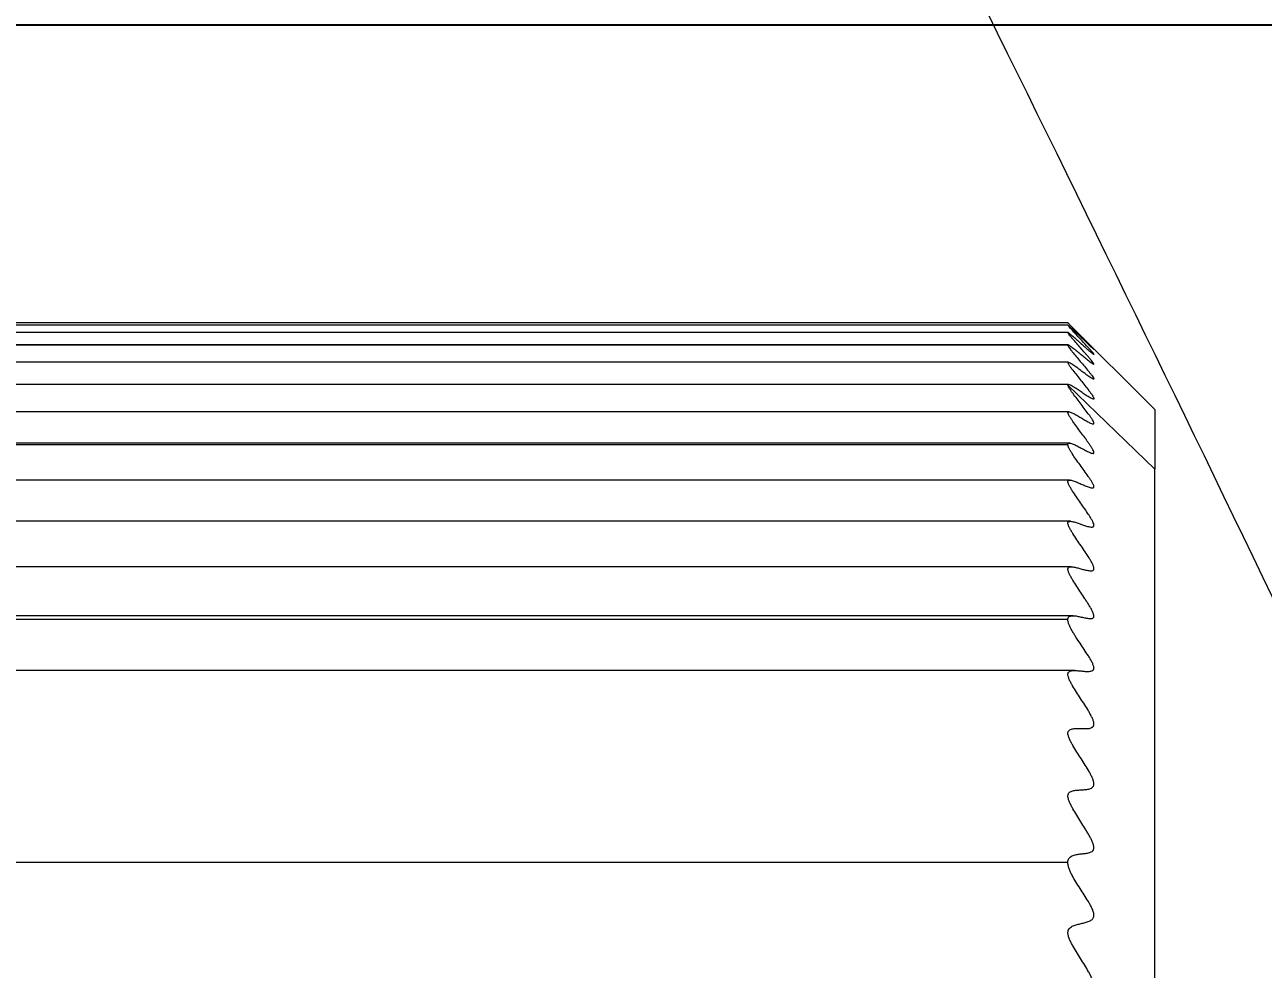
# Model space of a CAD drawing. Header units: millimetres. Extents: x -6909 to -4533, y -2578 to 782.
# Drawn here: x -5725.97 to -5710.67, y -1351.84 to -1340.18 of the extents above; entities that cross this region are included whole.
import ezdxf

# ---------------------------------------------------------------- set-up
doc = ezdxf.new("R2010")
doc.units = ezdxf.units.MM
doc.styles.get("Standard").update_dxf_attribs({"font": 'arial.ttf'})
doc.dimstyles.get("Standard").update_dxf_attribs({"dimtxt": 16, "dimasz": 16, "dimexe": 0.18, "dimexo": 0.0625, "dimgap": 3.5, "dimtad": 0, "dimdec": 1, "dimdsep": 46, "dimtxsty": 'Standard', "dimcen": 0.09, "dimclrd": 3, "dimclre": 3, "dimclrt": 3, "dimadec": 0, "dimazin": 0, "dimtfac": 1, "dimtdec": 1, "dimtofl": 0, "dimtmove": 0, "dimatfit": 3, "dimfxl": 1, "dimtolj": 1, "dimtzin": 0, "dimarcsym": 0})

# ---------------------------------------------------------------- blocks, each defined once
blk = doc.blocks.new('*D149')
at = {"color": 3, "lineweight": -2, "transparency": 16777216}
for p, q in [((-6187.414, -1340.747), (-6187.414, -1556.938)), ((-5712.014, -1367.113), (-5712.014, -1556.938)), ((-6171.414, -1556.758), (-5728.014, -1556.758))]:
    blk.add_line(p, q, dxfattribs=at)
at = {"color": 3, "lineweight": 18, "transparency": 16777216}
for points in [[(-6171.414, -1554.091), (-6171.414, -1559.425), (-6187.414, -1556.758)], [(-5728.014, -1554.091), (-5728.014, -1559.425), (-5712.014, -1556.758)]]:
    blk.add_solid(points, dxfattribs=at)
at = {"layer": 'Defpoints', "color": 0, "lineweight": 18, "transparency": 16777216}
for p in [(-6187.414, -1340.684), (-5712.014, -1367.051), (-5712.014, -1556.758)]:
    blk.add_point(p, dxfattribs=at)
at = {"color": 3, "lineweight": 18, "transparency": 16777216, "insert": (-6038.609, -1545.121), "char_height": 16, "attachment_point": 5}
blk.add_mtext('\\A1;475.4', dxfattribs=at)
blk = doc.blocks.new('*D152')
at = {"color": 3, "lineweight": -2, "transparency": 16777216}
for p, q in [((-5737.852, -1340.184), (-5502.888, -1340.184)), ((-5503.068, -1356.184), (-5503.068, -2140.98)), ((-5737.852, -2156.98), (-5502.888, -2156.98))]:
    blk.add_line(p, q, dxfattribs=at)
at = {"color": 3, "lineweight": 18, "transparency": 16777216}
for points in [[(-5505.735, -1356.184), (-5500.402, -1356.184), (-5503.068, -1340.184)], [(-5505.735, -2140.98), (-5500.402, -2140.98), (-5503.068, -2156.98)]]:
    blk.add_solid(points, dxfattribs=at)
at = {"layer": 'Defpoints', "color": 0, "lineweight": 18, "transparency": 16777216}
for p in [(-5737.914, -1340.184), (-5737.914, -2156.98), (-5503.068, -2156.98)]:
    blk.add_point(p, dxfattribs=at)
at = {"color": 3, "lineweight": 18, "transparency": 16777216, "insert": (-5515.474, -1748.582), "char_height": 16, "attachment_point": 5, "rotation": 90}
blk.add_mtext('\\A1;{\\fGulim|b0|i0|c129|p50;선반까지 높이 1000 ~ 1050}', dxfattribs=at)

msp = doc.modelspace()

# ---------------------------------------------------------------- linework, layer by layer
at = {"linetype": 'Continuous', "lineweight": 18}
for p, q in [((-5713.085, -1343.863), (-5735.943, -1343.863)), ((-5712.014, -1344.934), (-5713.082, -1343.867)), ((-5713.085, -1343.892), (-5735.945, -1343.892)), ((-5713.084, -1343.983), (-5735.945, -1343.983)), ((-5713.08, -1344.135), (-5735.948, -1344.135)), ((-5713.086, -1344.139), (-5735.943, -1344.139)), ((-5713.081, -1344.35), (-5735.949, -1344.35)), ((-5713.078, -1344.625), (-5735.95, -1344.625)), ((-5713.074, -1344.96), (-5735.955, -1344.96)), ((-5712.014, -1344.934), (-5712.014, -1345.667)), ((-5713.064, -1345.348), (-5735.965, -1345.348)), ((-5713.086, -1345.367), (-5735.943, -1345.367)), ((-5712.014, -1388.434), (-5712.014, -1345.667)), ((-5713.062, -1345.804), (-5735.966, -1345.804)), ((-5713.055, -1346.312), (-5735.974, -1346.312)), ((-5713.044, -1346.874), (-5735.987, -1346.874)), ((-5713.022, -1347.478), (-5736.008, -1347.478)), ((-5713.086, -1347.526), (-5735.943, -1347.526)), ((-5712.999, -1348.153), (-5736.026, -1348.153)), ((-5713.086, -1350.523), (-5735.943, -1350.523))]:
    msp.add_line(p, q, dxfattribs=at)
at = {"linetype": 'Continuous', "lineweight": 13}
msp.add_line((-5712.014, -1345.667), (-5713.086, -1344.632), dxfattribs=at)
at = {"linetype": 'Continuous', "lineweight": 18}
for points, knots in [([(-5761.822, -1673.464), (-5758.813, -1673.45), (-5752.228, -1673.065), (-5742.471, -1671.261), (-5733.022, -1668.362), (-5724.834, -1664.768), (-5717.89, -1660.795), (-5711.286, -1656.144), (-5704.847, -1650.563), (-5698.4, -1643.693), (-5692.426, -1636.019), (-5686.267, -1626.555), (-5680.221, -1615.081), (-5674.653, -1601.468), (-5670.213, -1586.862), (-5666.957, -1571.542), (-5664.832, -1555.773), (-5663.579, -1537.077), (-5663.741, -1515.543), (-5665.77, -1491.433), (-5669.388, -1467.721), (-5674.907, -1442.145), (-5682.706, -1414.993), (-5693.02, -1386.486), (-5705.562, -1357.199), (-5720.3, -1327.206), (-5737.048, -1296.498), (-5754.477, -1266.639), (-5772.163, -1237.419), (-5786.345, -1214.143), (-5796.875, -1196.575), (-5804.152, -1184.253), (-5811.828, -1170.976), (-5820.108, -1156.199), (-5826.289, -1144.658), (-5829.703, -1138.049), (-5830.256, -1136.972)], [0, 0, 0, 0, 0.0116386, 0.0256505, 0.0383834, 0.0498737, 0.0601415, 0.069166, 0.0808857, 0.0927518, 0.105033, 0.1177469, 0.1353745, 0.1537438, 0.1727746, 0.1923133, 0.2120438, 0.231928, 0.2619406, 0.2919928, 0.3218271, 0.3511643, 0.3894525, 0.4272049, 0.4645478, 0.5089071, 0.5527956, 0.596297, 0.6393368, 0.6817688, 0.6992341, 0.716669, 0.7357777, 0.7570906, 0.7805289, 0.785087, 0.785087, 0.785087, 0.785087]), ([(-5713.086, -1344.139), (-5713.086, -1344.136), (-5713.084, -1344.135), (-5713.08, -1344.136), (-5713.079, -1344.136), (-5713.075, -1344.138), (-5713.072, -1344.139), (-5713.065, -1344.143), (-5713.059, -1344.146), (-5713.047, -1344.155), (-5713.04, -1344.16), (-5713.017, -1344.176), (-5713.001, -1344.189), (-5712.968, -1344.216), (-5712.951, -1344.23), (-5712.916, -1344.258), (-5712.899, -1344.273), (-5712.864, -1344.301), (-5712.847, -1344.315), (-5712.823, -1344.335), (-5712.815, -1344.341), (-5712.8, -1344.353), (-5712.793, -1344.358), (-5712.78, -1344.367), (-5712.775, -1344.37), (-5712.769, -1344.373), (-5712.767, -1344.374), (-5712.765, -1344.374), (-5712.764, -1344.374), (-5712.764, -1344.372), (-5712.765, -1344.37), (-5712.767, -1344.366), (-5712.769, -1344.363), (-5712.774, -1344.355), (-5712.779, -1344.348), (-5712.791, -1344.333), (-5712.798, -1344.325), (-5712.812, -1344.308), (-5712.819, -1344.299), (-5712.835, -1344.281), (-5712.843, -1344.271), (-5712.859, -1344.253), (-5712.867, -1344.243), (-5712.892, -1344.215), (-5712.909, -1344.195), (-5712.943, -1344.157), (-5712.96, -1344.138), (-5712.993, -1344.1), (-5713.009, -1344.081), (-5713.032, -1344.054), (-5713.039, -1344.046), (-5713.05, -1344.034), (-5713.053, -1344.029), (-5713.06, -1344.022), (-5713.063, -1344.018), (-5713.071, -1344.007), (-5713.076, -1344), (-5713.082, -1343.993), (-5713.083, -1343.99), (-5713.085, -1343.987), (-5713.086, -1343.985), (-5713.086, -1343.984), (-5713.085, -1343.983), (-5713.083, -1343.984), (-5713.082, -1343.984), (-5713.078, -1343.986), (-5713.076, -1343.988), (-5713.071, -1343.991), (-5713.069, -1343.993), (-5713.06, -1344), (-5713.053, -1344.005), (-5713.039, -1344.017), (-5713.032, -1344.023), (-5713.009, -1344.042), (-5712.993, -1344.057), (-5712.959, -1344.086), (-5712.942, -1344.101), (-5712.909, -1344.131), (-5712.892, -1344.146), (-5712.859, -1344.175), (-5712.842, -1344.189), (-5712.82, -1344.209), (-5712.812, -1344.215), (-5712.799, -1344.227), (-5712.792, -1344.232), (-5712.78, -1344.242), (-5712.775, -1344.246), (-5712.769, -1344.25), (-5712.768, -1344.251), (-5712.765, -1344.252), (-5712.765, -1344.252), (-5712.764, -1344.251), (-5712.765, -1344.25), (-5712.766, -1344.247), (-5712.768, -1344.245), (-5712.771, -1344.241), (-5712.773, -1344.238), (-5712.778, -1344.232), (-5712.78, -1344.229), (-5712.789, -1344.219), (-5712.795, -1344.212), (-5712.809, -1344.196), (-5712.816, -1344.188), (-5712.839, -1344.163), (-5712.855, -1344.145), (-5712.889, -1344.109), (-5712.906, -1344.09), (-5712.941, -1344.053), (-5712.958, -1344.035), (-5712.992, -1343.998), (-5713.008, -1343.98), (-5713.032, -1343.955), (-5713.039, -1343.946), (-5713.054, -1343.931), (-5713.06, -1343.923), (-5713.072, -1343.91), (-5713.077, -1343.904), (-5713.082, -1343.898), (-5713.084, -1343.896), (-5713.086, -1343.893), (-5713.086, -1343.893), (-5713.086, -1343.892), (-5713.085, -1343.892), (-5713.082, -1343.894), (-5713.081, -1343.895), (-5713.077, -1343.899), (-5713.074, -1343.901), (-5713.069, -1343.905), (-5713.066, -1343.908), (-5713.057, -1343.916), (-5713.05, -1343.922), (-5713.036, -1343.936), (-5713.028, -1343.943), (-5713.004, -1343.965), (-5712.988, -1343.98), (-5712.954, -1344.012), (-5712.937, -1344.029), (-5712.903, -1344.062), (-5712.886, -1344.078), (-5712.852, -1344.11), (-5712.836, -1344.125), (-5712.813, -1344.146), (-5712.806, -1344.153), (-5712.796, -1344.163), (-5712.793, -1344.166), (-5712.787, -1344.172), (-5712.784, -1344.174), (-5712.778, -1344.179), (-5712.776, -1344.182), (-5712.772, -1344.186), (-5712.77, -1344.187), (-5712.767, -1344.19), (-5712.766, -1344.191), (-5712.764, -1344.191), (-5712.764, -1344.191), (-5712.765, -1344.19), (-5712.768, -1344.186), (-5712.776, -1344.178), (-5712.782, -1344.172), (-5712.794, -1344.159), (-5712.8, -1344.152), (-5712.815, -1344.138), (-5712.822, -1344.13), (-5712.845, -1344.106), (-5712.862, -1344.09), (-5712.895, -1344.055), (-5712.912, -1344.038), (-5712.946, -1344.004), (-5712.963, -1343.986), (-5712.997, -1343.953), (-5713.013, -1343.936), (-5713.036, -1343.913), (-5713.043, -1343.906), (-5713.053, -1343.896), (-5713.057, -1343.892), (-5713.063, -1343.886), (-5713.066, -1343.883), (-5713.074, -1343.875), (-5713.079, -1343.87), (-5713.083, -1343.865), (-5713.085, -1343.864), (-5713.086, -1343.863), (-5713.086, -1343.863), (-5713.085, -1343.864), (-5713.084, -1343.865), (-5713.083, -1343.866), (-5713.083, -1343.866), (-5713.083, -1343.866)], [0, 0, 0, 0, 0.01036, 0.01036, 0.015539, 0.015539, 0.020719, 0.020719, 0.031079, 0.031079, 0.041439, 0.041439, 0.062158, 0.062158, 0.082877, 0.082877, 0.103596, 0.103596, 0.124316, 0.124316, 0.134675, 0.134675, 0.145035, 0.145035, 0.155395, 0.155395, 0.160574, 0.160574, 0.165754, 0.165754, 0.170934, 0.170934, 0.176114, 0.176114, 0.186474, 0.186474, 0.196833, 0.196833, 0.207193, 0.207193, 0.217552, 0.217552, 0.227912, 0.227912, 0.248631, 0.248631, 0.269351, 0.269351, 0.29007, 0.29007, 0.30043, 0.30043, 0.305609, 0.305609, 0.310789, 0.310789, 0.321149, 0.321149, 0.326329, 0.326329, 0.331509, 0.331509, 0.336688, 0.336688, 0.341868, 0.341868, 0.347048, 0.347048, 0.352228, 0.352228, 0.362587, 0.362587, 0.372947, 0.372947, 0.393666, 0.393666, 0.414386, 0.414386, 0.435105, 0.435105, 0.455824, 0.455824, 0.466184, 0.466184, 0.476544, 0.476544, 0.486903, 0.486903, 0.492083, 0.492083, 0.497263, 0.497263, 0.502443, 0.502443, 0.507622, 0.507622, 0.512802, 0.512802, 0.517982, 0.517982, 0.528342, 0.528342, 0.538701, 0.538701, 0.559421, 0.559421, 0.58014, 0.58014, 0.600859, 0.600859, 0.621578, 0.621578, 0.631938, 0.631938, 0.642298, 0.642298, 0.652657, 0.652657, 0.657837, 0.657837, 0.663017, 0.663017, 0.668197, 0.668197, 0.673377, 0.673377, 0.678557, 0.678557, 0.683736, 0.683736, 0.694096, 0.694096, 0.704456, 0.704456, 0.725175, 0.725175, 0.745894, 0.745894, 0.766613, 0.766613, 0.787333, 0.787333, 0.797692, 0.797692, 0.802872, 0.802872, 0.808052, 0.808052, 0.813232, 0.813232, 0.818412, 0.818412, 0.823591, 0.823591, 0.828771, 0.828771, 0.839131, 0.839131, 0.849491, 0.849491, 0.85985, 0.85985, 0.87021, 0.87021, 0.890929, 0.890929, 0.911648, 0.911648, 0.932368, 0.932368, 0.953087, 0.953087, 0.963447, 0.963447, 0.968626, 0.968626, 0.973806, 0.973806, 0.984166, 0.984166, 0.989346, 0.989346, 0.994526, 0.994526, 0.999705, 0.999705, 1, 1, 1, 1]), ([(-5713.086, -1344.139), (-5713.086, -1344.141), (-5713.084, -1344.145), (-5713.08, -1344.153), (-5713.079, -1344.156), (-5713.075, -1344.162), (-5713.072, -1344.165), (-5713.065, -1344.176), (-5713.059, -1344.184), (-5713.047, -1344.201), (-5713.04, -1344.21), (-5713.018, -1344.238), (-5713.001, -1344.257), (-5712.968, -1344.297), (-5712.951, -1344.317), (-5712.916, -1344.359), (-5712.899, -1344.379), (-5712.864, -1344.42), (-5712.847, -1344.441), (-5712.823, -1344.471), (-5712.815, -1344.48), (-5712.8, -1344.499), (-5712.793, -1344.508), (-5712.781, -1344.525), (-5712.775, -1344.533), (-5712.769, -1344.543), (-5712.767, -1344.546), (-5712.765, -1344.551), (-5712.765, -1344.553), (-5712.764, -1344.556), (-5712.765, -1344.557), (-5712.767, -1344.558), (-5712.768, -1344.558), (-5712.774, -1344.557), (-5712.779, -1344.554), (-5712.791, -1344.548), (-5712.797, -1344.544), (-5712.811, -1344.535), (-5712.819, -1344.53), (-5712.834, -1344.519), (-5712.842, -1344.513), (-5712.858, -1344.502), (-5712.866, -1344.496), (-5712.891, -1344.477), (-5712.908, -1344.465), (-5712.942, -1344.44), (-5712.959, -1344.427), (-5712.992, -1344.403), (-5713.009, -1344.392), (-5713.031, -1344.376), (-5713.039, -1344.372), (-5713.053, -1344.363), (-5713.059, -1344.359), (-5713.071, -1344.353), (-5713.076, -1344.351), (-5713.082, -1344.35), (-5713.083, -1344.35), (-5713.085, -1344.352), (-5713.086, -1344.353), (-5713.086, -1344.356), (-5713.085, -1344.358), (-5713.084, -1344.363), (-5713.082, -1344.366), (-5713.079, -1344.373), (-5713.077, -1344.376), (-5713.072, -1344.384), (-5713.069, -1344.388), (-5713.061, -1344.401), (-5713.054, -1344.41), (-5713.04, -1344.429), (-5713.033, -1344.439), (-5713.01, -1344.468), (-5712.993, -1344.489), (-5712.96, -1344.53), (-5712.943, -1344.551), (-5712.91, -1344.594), (-5712.893, -1344.615), (-5712.86, -1344.656), (-5712.843, -1344.677), (-5712.821, -1344.707), (-5712.813, -1344.717), (-5712.799, -1344.736), (-5712.793, -1344.745), (-5712.781, -1344.763), (-5712.776, -1344.771), (-5712.77, -1344.782), (-5712.768, -1344.786), (-5712.766, -1344.792), (-5712.765, -1344.794), (-5712.764, -1344.799), (-5712.765, -1344.8), (-5712.766, -1344.803), (-5712.767, -1344.803), (-5712.772, -1344.804), (-5712.777, -1344.803), (-5712.788, -1344.799), (-5712.794, -1344.796), (-5712.808, -1344.789), (-5712.815, -1344.785), (-5712.838, -1344.771), (-5712.854, -1344.761), (-5712.888, -1344.739), (-5712.905, -1344.727), (-5712.939, -1344.704), (-5712.956, -1344.693), (-5712.99, -1344.671), (-5713.007, -1344.66), (-5713.03, -1344.646), (-5713.038, -1344.642), (-5713.052, -1344.634), (-5713.059, -1344.631), (-5713.068, -1344.628), (-5713.071, -1344.627), (-5713.076, -1344.626), (-5713.078, -1344.625), (-5713.084, -1344.626), (-5713.086, -1344.628), (-5713.086, -1344.632)], [0, 0, 0, 0, 0.015625, 0.015625, 0.023437, 0.023437, 0.03125, 0.03125, 0.046875, 0.046875, 0.0625, 0.0625, 0.09375, 0.09375, 0.125, 0.125, 0.15625, 0.15625, 0.1875, 0.1875, 0.203125, 0.203125, 0.21875, 0.21875, 0.234375, 0.234375, 0.242187, 0.242187, 0.25, 0.25, 0.257812, 0.257812, 0.265625, 0.265625, 0.28125, 0.28125, 0.296875, 0.296875, 0.3125, 0.3125, 0.328125, 0.328125, 0.34375, 0.34375, 0.375, 0.375, 0.40625, 0.40625, 0.4375, 0.4375, 0.453125, 0.453125, 0.46875, 0.46875, 0.484375, 0.484375, 0.492188, 0.492188, 0.5, 0.5, 0.507813, 0.507813, 0.515625, 0.515625, 0.523438, 0.523438, 0.53125, 0.53125, 0.546875, 0.546875, 0.5625, 0.5625, 0.59375, 0.59375, 0.625, 0.625, 0.65625, 0.65625, 0.6875, 0.6875, 0.703125, 0.703125, 0.71875, 0.71875, 0.734375, 0.734375, 0.742188, 0.742188, 0.75, 0.75, 0.757813, 0.757813, 0.765625, 0.765625, 0.78125, 0.78125, 0.796875, 0.796875, 0.8125, 0.8125, 0.84375, 0.84375, 0.875, 0.875, 0.90625, 0.90625, 0.9375, 0.9375, 0.953125, 0.953125, 0.96875, 0.96875, 0.976563, 0.976563, 0.984375, 0.984375, 1, 1, 1, 1]), ([(-5713.086, -1345.367), (-5713.086, -1345.361), (-5713.084, -1345.356), (-5713.08, -1345.352), (-5713.079, -1345.351), (-5713.075, -1345.349), (-5713.072, -1345.349), (-5713.065, -1345.348), (-5713.059, -1345.348), (-5713.047, -1345.351), (-5713.04, -1345.353), (-5713.018, -1345.361), (-5713.001, -1345.368), (-5712.968, -1345.384), (-5712.951, -1345.393), (-5712.916, -1345.411), (-5712.899, -1345.421), (-5712.864, -1345.439), (-5712.847, -1345.448), (-5712.823, -1345.459), (-5712.815, -1345.463), (-5712.8, -1345.469), (-5712.793, -1345.471), (-5712.781, -1345.474), (-5712.775, -1345.475), (-5712.769, -1345.473), (-5712.767, -1345.472), (-5712.765, -1345.469), (-5712.765, -1345.467), (-5712.764, -1345.461), (-5712.765, -1345.458), (-5712.767, -1345.451), (-5712.768, -1345.447), (-5712.774, -1345.434), (-5712.779, -1345.425), (-5712.791, -1345.405), (-5712.797, -1345.394), (-5712.811, -1345.373), (-5712.819, -1345.362), (-5712.834, -1345.34), (-5712.842, -1345.329), (-5712.858, -1345.306), (-5712.866, -1345.295), (-5712.891, -1345.261), (-5712.908, -1345.238), (-5712.942, -1345.193), (-5712.959, -1345.17), (-5712.992, -1345.125), (-5713.009, -1345.102), (-5713.031, -1345.07), (-5713.039, -1345.059), (-5713.053, -1345.038), (-5713.059, -1345.027), (-5713.071, -1345.008), (-5713.076, -1344.999), (-5713.082, -1344.986), (-5713.083, -1344.982), (-5713.085, -1344.976), (-5713.086, -1344.972), (-5713.086, -1344.967), (-5713.085, -1344.965), (-5713.084, -1344.962), (-5713.082, -1344.961), (-5713.079, -1344.96), (-5713.077, -1344.96), (-5713.072, -1344.96), (-5713.069, -1344.96), (-5713.061, -1344.962), (-5713.054, -1344.965), (-5713.04, -1344.97), (-5713.033, -1344.974), (-5713.01, -1344.985), (-5712.993, -1344.994), (-5712.96, -1345.013), (-5712.943, -1345.023), (-5712.91, -1345.043), (-5712.893, -1345.053), (-5712.86, -1345.072), (-5712.843, -1345.082), (-5712.821, -1345.093), (-5712.813, -1345.097), (-5712.799, -1345.103), (-5712.793, -1345.106), (-5712.781, -1345.109), (-5712.776, -1345.11), (-5712.77, -1345.109), (-5712.768, -1345.109), (-5712.766, -1345.107), (-5712.765, -1345.105), (-5712.764, -1345.101), (-5712.765, -1345.099), (-5712.766, -1345.093), (-5712.767, -1345.089), (-5712.772, -1345.078), (-5712.777, -1345.069), (-5712.788, -1345.051), (-5712.794, -1345.041), (-5712.808, -1345.021), (-5712.815, -1345.01), (-5712.838, -1344.979), (-5712.854, -1344.957), (-5712.888, -1344.913), (-5712.905, -1344.89), (-5712.939, -1344.846), (-5712.956, -1344.824), (-5712.99, -1344.779), (-5713.007, -1344.758), (-5713.03, -1344.726), (-5713.038, -1344.715), (-5713.052, -1344.695), (-5713.059, -1344.685), (-5713.068, -1344.671), (-5713.071, -1344.666), (-5713.076, -1344.658), (-5713.078, -1344.654), (-5713.084, -1344.642), (-5713.086, -1344.636), (-5713.086, -1344.632)], [0, 0, 0, 0, 0.015625, 0.015625, 0.023437, 0.023437, 0.03125, 0.03125, 0.046875, 0.046875, 0.0625, 0.0625, 0.09375, 0.09375, 0.125, 0.125, 0.15625, 0.15625, 0.1875, 0.1875, 0.203125, 0.203125, 0.21875, 0.21875, 0.234375, 0.234375, 0.242187, 0.242187, 0.25, 0.25, 0.257812, 0.257812, 0.265625, 0.265625, 0.28125, 0.28125, 0.296875, 0.296875, 0.3125, 0.3125, 0.328125, 0.328125, 0.34375, 0.34375, 0.375, 0.375, 0.40625, 0.40625, 0.4375, 0.4375, 0.453125, 0.453125, 0.46875, 0.46875, 0.484375, 0.484375, 0.492187, 0.492187, 0.5, 0.5, 0.507812, 0.507812, 0.515625, 0.515625, 0.523437, 0.523437, 0.53125, 0.53125, 0.546875, 0.546875, 0.5625, 0.5625, 0.59375, 0.59375, 0.625, 0.625, 0.65625, 0.65625, 0.6875, 0.6875, 0.703125, 0.703125, 0.71875, 0.71875, 0.734375, 0.734375, 0.742187, 0.742187, 0.75, 0.75, 0.757812, 0.757812, 0.765625, 0.765625, 0.78125, 0.78125, 0.796875, 0.796875, 0.8125, 0.8125, 0.84375, 0.84375, 0.875, 0.875, 0.90625, 0.90625, 0.9375, 0.9375, 0.953125, 0.953125, 0.96875, 0.96875, 0.976562, 0.976562, 0.984375, 0.984375, 1, 1, 1, 1]), ([(-5713.086, -1347.526), (-5713.086, -1347.517), (-5713.084, -1347.51), (-5713.08, -1347.501), (-5713.079, -1347.498), (-5713.075, -1347.493), (-5713.072, -1347.491), (-5713.065, -1347.485), (-5713.059, -1347.483), (-5713.047, -1347.479), (-5713.04, -1347.478), (-5713.017, -1347.477), (-5713.001, -1347.478), (-5712.968, -1347.483), (-5712.951, -1347.487), (-5712.916, -1347.494), (-5712.899, -1347.498), (-5712.864, -1347.506), (-5712.847, -1347.509), (-5712.823, -1347.512), (-5712.815, -1347.513), (-5712.8, -1347.513), (-5712.793, -1347.512), (-5712.78, -1347.509), (-5712.775, -1347.506), (-5712.769, -1347.499), (-5712.767, -1347.497), (-5712.765, -1347.49), (-5712.764, -1347.487), (-5712.764, -1347.478), (-5712.765, -1347.474), (-5712.767, -1347.464), (-5712.769, -1347.458), (-5712.774, -1347.442), (-5712.779, -1347.43), (-5712.791, -1347.406), (-5712.798, -1347.393), (-5712.812, -1347.368), (-5712.819, -1347.356), (-5712.835, -1347.331), (-5712.843, -1347.318), (-5712.859, -1347.293), (-5712.867, -1347.28), (-5712.892, -1347.242), (-5712.909, -1347.217), (-5712.943, -1347.166), (-5712.96, -1347.141), (-5712.993, -1347.09), (-5713.009, -1347.065), (-5713.032, -1347.027), (-5713.039, -1347.015), (-5713.05, -1346.997), (-5713.053, -1346.99), (-5713.06, -1346.978), (-5713.063, -1346.972), (-5713.071, -1346.954), (-5713.076, -1346.943), (-5713.082, -1346.927), (-5713.083, -1346.921), (-5713.085, -1346.912), (-5713.086, -1346.907), (-5713.086, -1346.899), (-5713.085, -1346.896), (-5713.083, -1346.89), (-5713.082, -1346.887), (-5713.078, -1346.883), (-5713.076, -1346.881), (-5713.071, -1346.878), (-5713.069, -1346.877), (-5713.06, -1346.874), (-5713.053, -1346.874), (-5713.039, -1346.874), (-5713.032, -1346.874), (-5713.009, -1346.877), (-5712.992, -1346.881), (-5712.959, -1346.889), (-5712.942, -1346.893), (-5712.908, -1346.903), (-5712.892, -1346.907), (-5712.859, -1346.916), (-5712.842, -1346.919), (-5712.82, -1346.922), (-5712.812, -1346.923), (-5712.798, -1346.923), (-5712.792, -1346.923), (-5712.78, -1346.92), (-5712.775, -1346.918), (-5712.769, -1346.912), (-5712.768, -1346.909), (-5712.765, -1346.904), (-5712.765, -1346.9), (-5712.764, -1346.893), (-5712.765, -1346.889), (-5712.766, -1346.88), (-5712.768, -1346.875), (-5712.771, -1346.865), (-5712.773, -1346.859), (-5712.778, -1346.848), (-5712.78, -1346.842), (-5712.789, -1346.825), (-5712.795, -1346.813), (-5712.809, -1346.789), (-5712.816, -1346.777), (-5712.839, -1346.74), (-5712.856, -1346.715), (-5712.889, -1346.664), (-5712.906, -1346.639), (-5712.941, -1346.589), (-5712.958, -1346.564), (-5712.992, -1346.514), (-5713.008, -1346.489), (-5713.032, -1346.452), (-5713.04, -1346.44), (-5713.054, -1346.415), (-5713.06, -1346.403), (-5713.072, -1346.38), (-5713.077, -1346.369), (-5713.082, -1346.354), (-5713.084, -1346.349), (-5713.086, -1346.34), (-5713.086, -1346.336), (-5713.086, -1346.329), (-5713.085, -1346.326), (-5713.082, -1346.321), (-5713.081, -1346.319), (-5713.077, -1346.316), (-5713.074, -1346.315), (-5713.069, -1346.313), (-5713.066, -1346.313), (-5713.057, -1346.312), (-5713.05, -1346.312), (-5713.036, -1346.314), (-5713.028, -1346.315), (-5713.004, -1346.321), (-5712.988, -1346.326), (-5712.954, -1346.337), (-5712.937, -1346.344), (-5712.902, -1346.356), (-5712.885, -1346.362), (-5712.852, -1346.373), (-5712.836, -1346.377), (-5712.813, -1346.382), (-5712.806, -1346.383), (-5712.796, -1346.384), (-5712.793, -1346.384), (-5712.787, -1346.384), (-5712.784, -1346.383), (-5712.778, -1346.382), (-5712.776, -1346.381), (-5712.771, -1346.378), (-5712.77, -1346.377), (-5712.767, -1346.373), (-5712.766, -1346.37), (-5712.764, -1346.365), (-5712.764, -1346.361), (-5712.766, -1346.35), (-5712.768, -1346.34), (-5712.777, -1346.32), (-5712.782, -1346.309), (-5712.794, -1346.287), (-5712.801, -1346.275), (-5712.815, -1346.252), (-5712.822, -1346.24), (-5712.846, -1346.204), (-5712.862, -1346.18), (-5712.896, -1346.132), (-5712.913, -1346.107), (-5712.947, -1346.059), (-5712.964, -1346.035), (-5712.997, -1345.987), (-5713.013, -1345.963), (-5713.036, -1345.928), (-5713.043, -1345.916), (-5713.053, -1345.899), (-5713.057, -1345.893), (-5713.063, -1345.882), (-5713.066, -1345.876), (-5713.072, -1345.866), (-5713.074, -1345.861), (-5713.079, -1345.85), (-5713.08, -1345.846), (-5713.084, -1345.837), (-5713.085, -1345.832), (-5713.086, -1345.825), (-5713.086, -1345.821), (-5713.085, -1345.816), (-5713.084, -1345.813), (-5713.082, -1345.809), (-5713.08, -1345.808), (-5713.074, -1345.805), (-5713.068, -1345.804), (-5713.056, -1345.804), (-5713.049, -1345.805), (-5713.035, -1345.808), (-5713.028, -1345.81), (-5713.005, -1345.818), (-5712.988, -1345.824), (-5712.955, -1345.837), (-5712.938, -1345.845), (-5712.905, -1345.859), (-5712.888, -1345.866), (-5712.855, -1345.88), (-5712.839, -1345.886), (-5712.816, -1345.894), (-5712.809, -1345.896), (-5712.795, -1345.899), (-5712.789, -1345.899), (-5712.78, -1345.899), (-5712.778, -1345.899), (-5712.773, -1345.898), (-5712.771, -1345.897), (-5712.767, -1345.894), (-5712.766, -1345.892), (-5712.765, -1345.889), (-5712.765, -1345.888), (-5712.764, -1345.885), (-5712.764, -1345.883), (-5712.765, -1345.878), (-5712.766, -1345.875), (-5712.768, -1345.866), (-5712.77, -1345.862), (-5712.777, -1345.847), (-5712.783, -1345.837), (-5712.795, -1345.815), (-5712.803, -1345.803), (-5712.818, -1345.781), (-5712.826, -1345.769), (-5712.85, -1345.734), (-5712.867, -1345.711), (-5712.901, -1345.663), (-5712.919, -1345.64), (-5712.953, -1345.593), (-5712.97, -1345.569), (-5713.003, -1345.523), (-5713.019, -1345.5), (-5713.04, -1345.466), (-5713.047, -1345.455), (-5713.06, -1345.434), (-5713.065, -1345.424), (-5713.073, -1345.409), (-5713.075, -1345.405), (-5713.079, -1345.396), (-5713.082, -1345.387), (-5713.084, -1345.38), (-5713.086, -1345.373), (-5713.086, -1345.369), (-5713.086, -1345.367)], [0, 0, 0, 0, 0.007812, 0.007812, 0.011719, 0.011719, 0.015625, 0.015625, 0.023437, 0.023437, 0.03125, 0.03125, 0.046875, 0.046875, 0.0625, 0.0625, 0.078125, 0.078125, 0.09375, 0.09375, 0.101562, 0.101562, 0.109375, 0.109375, 0.117187, 0.117187, 0.121094, 0.121094, 0.125, 0.125, 0.128906, 0.128906, 0.132812, 0.132812, 0.140625, 0.140625, 0.148437, 0.148437, 0.15625, 0.15625, 0.164062, 0.164062, 0.171875, 0.171875, 0.1875, 0.1875, 0.203125, 0.203125, 0.21875, 0.21875, 0.226562, 0.226562, 0.230469, 0.230469, 0.234375, 0.234375, 0.242187, 0.242187, 0.246094, 0.246094, 0.25, 0.25, 0.253906, 0.253906, 0.257812, 0.257812, 0.261719, 0.261719, 0.265625, 0.265625, 0.273437, 0.273437, 0.28125, 0.28125, 0.296875, 0.296875, 0.3125, 0.3125, 0.328125, 0.328125, 0.34375, 0.34375, 0.351562, 0.351562, 0.359375, 0.359375, 0.367187, 0.367187, 0.371094, 0.371094, 0.375, 0.375, 0.378906, 0.378906, 0.382812, 0.382812, 0.386719, 0.386719, 0.390625, 0.390625, 0.398437, 0.398437, 0.40625, 0.40625, 0.421875, 0.421875, 0.4375, 0.4375, 0.453125, 0.453125, 0.46875, 0.46875, 0.476562, 0.476562, 0.484375, 0.484375, 0.492187, 0.492187, 0.496094, 0.496094, 0.5, 0.5, 0.503906, 0.503906, 0.507812, 0.507812, 0.511719, 0.511719, 0.515625, 0.515625, 0.523437, 0.523437, 0.53125, 0.53125, 0.546875, 0.546875, 0.5625, 0.5625, 0.578125, 0.578125, 0.59375, 0.59375, 0.601562, 0.601562, 0.605469, 0.605469, 0.609375, 0.609375, 0.613281, 0.613281, 0.617187, 0.617187, 0.621094, 0.621094, 0.625, 0.625, 0.632812, 0.632812, 0.640625, 0.640625, 0.648437, 0.648437, 0.65625, 0.65625, 0.671875, 0.671875, 0.6875, 0.6875, 0.703125, 0.703125, 0.71875, 0.71875, 0.726562, 0.726562, 0.730469, 0.730469, 0.734375, 0.734375, 0.738281, 0.738281, 0.742187, 0.742187, 0.746094, 0.746094, 0.75, 0.75, 0.753906, 0.753906, 0.757812, 0.757812, 0.765625, 0.765625, 0.773437, 0.773437, 0.78125, 0.78125, 0.796875, 0.796875, 0.8125, 0.8125, 0.828125, 0.828125, 0.84375, 0.84375, 0.851562, 0.851562, 0.859375, 0.859375, 0.863281, 0.863281, 0.867187, 0.867187, 0.871094, 0.871094, 0.873047, 0.873047, 0.875, 0.875, 0.878906, 0.878906, 0.882812, 0.882812, 0.890625, 0.890625, 0.898437, 0.898437, 0.90625, 0.90625, 0.921875, 0.921875, 0.9375, 0.9375, 0.953125, 0.953125, 0.96875, 0.96875, 0.976562, 0.976562, 0.984375, 0.984375, 0.988281, 0.988281, 0.992187, 0.996094, 0.996094, 1, 1, 1, 1]), ([(-5713.086, -1350.523), (-5713.086, -1350.511), (-5713.084, -1350.501), (-5713.08, -1350.488), (-5713.079, -1350.484), (-5713.075, -1350.476), (-5713.072, -1350.472), (-5713.065, -1350.462), (-5713.059, -1350.456), (-5713.047, -1350.447), (-5713.04, -1350.443), (-5713.017, -1350.433), (-5713.001, -1350.428), (-5712.968, -1350.422), (-5712.951, -1350.42), (-5712.916, -1350.416), (-5712.899, -1350.414), (-5712.864, -1350.41), (-5712.847, -1350.408), (-5712.823, -1350.402), (-5712.815, -1350.4), (-5712.8, -1350.394), (-5712.793, -1350.391), (-5712.78, -1350.381), (-5712.775, -1350.375), (-5712.769, -1350.364), (-5712.767, -1350.36), (-5712.765, -1350.351), (-5712.764, -1350.346), (-5712.764, -1350.335), (-5712.765, -1350.329), (-5712.767, -1350.317), (-5712.769, -1350.31), (-5712.774, -1350.291), (-5712.779, -1350.277), (-5712.791, -1350.25), (-5712.798, -1350.236), (-5712.812, -1350.209), (-5712.819, -1350.195), (-5712.835, -1350.168), (-5712.843, -1350.155), (-5712.859, -1350.128), (-5712.867, -1350.114), (-5712.892, -1350.074), (-5712.909, -1350.047), (-5712.943, -1349.994), (-5712.96, -1349.967), (-5712.993, -1349.913), (-5713.009, -1349.886), (-5713.032, -1349.846), (-5713.039, -1349.832), (-5713.05, -1349.812), (-5713.053, -1349.805), (-5713.06, -1349.791), (-5713.063, -1349.785), (-5713.071, -1349.764), (-5713.076, -1349.751), (-5713.082, -1349.732), (-5713.083, -1349.725), (-5713.085, -1349.713), (-5713.086, -1349.708), (-5713.086, -1349.697), (-5713.085, -1349.692), (-5713.083, -1349.683), (-5713.082, -1349.679), (-5713.078, -1349.671), (-5713.076, -1349.668), (-5713.071, -1349.662), (-5713.069, -1349.659), (-5713.06, -1349.652), (-5713.053, -1349.648), (-5713.039, -1349.642), (-5713.032, -1349.64), (-5713.009, -1349.634), (-5712.993, -1349.632), (-5712.959, -1349.629), (-5712.942, -1349.628), (-5712.909, -1349.626), (-5712.892, -1349.625), (-5712.859, -1349.622), (-5712.842, -1349.62), (-5712.82, -1349.615), (-5712.812, -1349.612), (-5712.799, -1349.607), (-5712.792, -1349.603), (-5712.78, -1349.594), (-5712.775, -1349.589), (-5712.769, -1349.578), (-5712.768, -1349.575), (-5712.765, -1349.566), (-5712.765, -1349.561), (-5712.764, -1349.551), (-5712.765, -1349.545), (-5712.766, -1349.534), (-5712.768, -1349.528), (-5712.771, -1349.515), (-5712.773, -1349.509), (-5712.778, -1349.496), (-5712.78, -1349.489), (-5712.789, -1349.469), (-5712.795, -1349.455), (-5712.809, -1349.428), (-5712.816, -1349.415), (-5712.839, -1349.374), (-5712.855, -1349.347), (-5712.889, -1349.293), (-5712.906, -1349.267), (-5712.941, -1349.213), (-5712.958, -1349.186), (-5712.992, -1349.133), (-5713.008, -1349.106), (-5713.032, -1349.065), (-5713.039, -1349.052), (-5713.054, -1349.025), (-5713.06, -1349.011), (-5713.072, -1348.984), (-5713.077, -1348.971), (-5713.082, -1348.953), (-5713.084, -1348.947), (-5713.086, -1348.935), (-5713.086, -1348.93), (-5713.086, -1348.92), (-5713.085, -1348.915), (-5713.082, -1348.907), (-5713.081, -1348.904), (-5713.077, -1348.897), (-5713.074, -1348.895), (-5713.069, -1348.89), (-5713.066, -1348.888), (-5713.057, -1348.882), (-5713.05, -1348.879), (-5713.036, -1348.875), (-5713.028, -1348.874), (-5713.004, -1348.87), (-5712.988, -1348.87), (-5712.954, -1348.87), (-5712.937, -1348.87), (-5712.903, -1348.871), (-5712.886, -1348.871), (-5712.852, -1348.871), (-5712.836, -1348.87), (-5712.813, -1348.866), (-5712.806, -1348.864), (-5712.796, -1348.86), (-5712.793, -1348.858), (-5712.787, -1348.855), (-5712.784, -1348.853), (-5712.778, -1348.849), (-5712.776, -1348.846), (-5712.772, -1348.841), (-5712.77, -1348.837), (-5712.767, -1348.83), (-5712.766, -1348.826), (-5712.764, -1348.818), (-5712.764, -1348.813), (-5712.765, -1348.797), (-5712.768, -1348.785), (-5712.776, -1348.761), (-5712.782, -1348.748), (-5712.794, -1348.722), (-5712.8, -1348.709), (-5712.815, -1348.682), (-5712.822, -1348.669), (-5712.845, -1348.629), (-5712.862, -1348.603), (-5712.895, -1348.551), (-5712.912, -1348.525), (-5712.946, -1348.472), (-5712.963, -1348.446), (-5712.997, -1348.394), (-5713.013, -1348.368), (-5713.036, -1348.329), (-5713.043, -1348.316), (-5713.053, -1348.296), (-5713.057, -1348.29), (-5713.063, -1348.277), (-5713.066, -1348.27), (-5713.074, -1348.251), (-5713.079, -1348.239), (-5713.083, -1348.221), (-5713.085, -1348.216), (-5713.086, -1348.206), (-5713.086, -1348.201), (-5713.085, -1348.192), (-5713.084, -1348.188), (-5713.082, -1348.181), (-5713.08, -1348.178), (-5713.074, -1348.17), (-5713.068, -1348.166), (-5713.056, -1348.16), (-5713.05, -1348.158), (-5713.035, -1348.155), (-5713.028, -1348.154), (-5713.005, -1348.153), (-5712.989, -1348.154), (-5712.956, -1348.156), (-5712.939, -1348.158), (-5712.905, -1348.161), (-5712.888, -1348.163), (-5712.855, -1348.165), (-5712.839, -1348.166), (-5712.816, -1348.164), (-5712.809, -1348.163), (-5712.795, -1348.16), (-5712.789, -1348.158), (-5712.781, -1348.154), (-5712.778, -1348.152), (-5712.773, -1348.148), (-5712.771, -1348.145), (-5712.768, -1348.139), (-5712.766, -1348.136), (-5712.765, -1348.13), (-5712.765, -1348.128), (-5712.764, -1348.124), (-5712.764, -1348.122), (-5712.765, -1348.11), (-5712.768, -1348.099), (-5712.777, -1348.075), (-5712.782, -1348.062), (-5712.795, -1348.037), (-5712.802, -1348.024), (-5712.817, -1347.998), (-5712.825, -1347.985), (-5712.85, -1347.946), (-5712.867, -1347.921), (-5712.901, -1347.869), (-5712.918, -1347.843), (-5712.953, -1347.792), (-5712.97, -1347.766), (-5712.995, -1347.728), (-5713.003, -1347.715), (-5713.018, -1347.689), (-5713.026, -1347.677), (-5713.04, -1347.651), (-5713.047, -1347.639), (-5713.06, -1347.614), (-5713.065, -1347.601), (-5713.073, -1347.584), (-5713.075, -1347.578), (-5713.079, -1347.566), (-5713.082, -1347.555), (-5713.084, -1347.545), (-5713.086, -1347.535), (-5713.086, -1347.53), (-5713.086, -1347.526)], [0, 0, 0, 0, 0.007812, 0.007812, 0.011719, 0.011719, 0.015625, 0.015625, 0.023437, 0.023437, 0.03125, 0.03125, 0.046875, 0.046875, 0.0625, 0.0625, 0.078125, 0.078125, 0.09375, 0.09375, 0.101562, 0.101562, 0.109375, 0.109375, 0.117187, 0.117187, 0.121094, 0.121094, 0.125, 0.125, 0.128906, 0.128906, 0.132812, 0.132812, 0.140625, 0.140625, 0.148437, 0.148437, 0.15625, 0.15625, 0.164062, 0.164062, 0.171875, 0.171875, 0.1875, 0.1875, 0.203125, 0.203125, 0.21875, 0.21875, 0.226563, 0.226563, 0.230469, 0.230469, 0.234375, 0.234375, 0.242188, 0.242188, 0.246094, 0.246094, 0.25, 0.25, 0.253906, 0.253906, 0.257813, 0.257813, 0.261719, 0.261719, 0.265625, 0.265625, 0.273438, 0.273438, 0.28125, 0.28125, 0.296875, 0.296875, 0.3125, 0.3125, 0.328125, 0.328125, 0.34375, 0.34375, 0.351563, 0.351563, 0.359375, 0.359375, 0.367187, 0.367187, 0.371094, 0.371094, 0.375, 0.375, 0.378906, 0.378906, 0.382812, 0.382812, 0.386719, 0.386719, 0.390625, 0.390625, 0.398437, 0.398437, 0.40625, 0.40625, 0.421875, 0.421875, 0.4375, 0.4375, 0.453125, 0.453125, 0.46875, 0.46875, 0.476562, 0.476562, 0.484375, 0.484375, 0.492187, 0.492187, 0.496094, 0.496094, 0.5, 0.5, 0.503906, 0.503906, 0.507812, 0.507812, 0.511719, 0.511719, 0.515625, 0.515625, 0.523437, 0.523437, 0.53125, 0.53125, 0.546875, 0.546875, 0.5625, 0.5625, 0.578125, 0.578125, 0.59375, 0.59375, 0.601563, 0.601563, 0.605469, 0.605469, 0.609375, 0.609375, 0.613281, 0.613281, 0.617188, 0.617188, 0.621094, 0.621094, 0.625, 0.625, 0.632813, 0.632813, 0.640625, 0.640625, 0.648438, 0.648438, 0.65625, 0.65625, 0.671875, 0.671875, 0.6875, 0.6875, 0.703125, 0.703125, 0.71875, 0.71875, 0.726563, 0.726563, 0.730469, 0.730469, 0.734375, 0.734375, 0.742188, 0.742188, 0.746094, 0.746094, 0.75, 0.75, 0.753906, 0.753906, 0.757813, 0.757813, 0.765625, 0.765625, 0.773438, 0.773438, 0.78125, 0.78125, 0.796875, 0.796875, 0.8125, 0.8125, 0.828125, 0.828125, 0.84375, 0.84375, 0.851563, 0.851563, 0.859375, 0.859375, 0.863281, 0.863281, 0.867188, 0.867188, 0.871094, 0.871094, 0.873047, 0.873047, 0.875, 0.875, 0.882813, 0.882813, 0.890625, 0.890625, 0.898438, 0.898438, 0.90625, 0.90625, 0.921875, 0.921875, 0.9375, 0.9375, 0.953125, 0.953125, 0.960938, 0.960938, 0.96875, 0.96875, 0.976563, 0.976563, 0.984375, 0.984375, 0.988281, 0.988281, 0.992188, 0.996094, 0.996094, 1, 1, 1, 1]), ([(-5713.086, -1354.226), (-5713.086, -1354.213), (-5713.084, -1354.2), (-5713.08, -1354.183), (-5713.079, -1354.177), (-5713.075, -1354.167), (-5713.072, -1354.162), (-5713.065, -1354.148), (-5713.059, -1354.139), (-5713.047, -1354.124), (-5713.04, -1354.117), (-5713.017, -1354.099), (-5713.001, -1354.089), (-5712.968, -1354.071), (-5712.951, -1354.063), (-5712.916, -1354.048), (-5712.899, -1354.041), (-5712.864, -1354.026), (-5712.847, -1354.018), (-5712.823, -1354.004), (-5712.815, -1353.999), (-5712.8, -1353.988), (-5712.793, -1353.981), (-5712.78, -1353.966), (-5712.775, -1353.958), (-5712.769, -1353.943), (-5712.767, -1353.937), (-5712.765, -1353.925), (-5712.764, -1353.919), (-5712.764, -1353.906), (-5712.765, -1353.899), (-5712.767, -1353.885), (-5712.769, -1353.878), (-5712.774, -1353.856), (-5712.779, -1353.841), (-5712.791, -1353.812), (-5712.798, -1353.798), (-5712.812, -1353.769), (-5712.819, -1353.755), (-5712.835, -1353.727), (-5712.843, -1353.713), (-5712.859, -1353.686), (-5712.867, -1353.672), (-5712.892, -1353.631), (-5712.909, -1353.604), (-5712.943, -1353.55), (-5712.96, -1353.523), (-5712.993, -1353.469), (-5713.009, -1353.441), (-5713.032, -1353.399), (-5713.039, -1353.385), (-5713.05, -1353.364), (-5713.053, -1353.357), (-5713.06, -1353.342), (-5713.063, -1353.335), (-5713.071, -1353.313), (-5713.076, -1353.299), (-5713.082, -1353.277), (-5713.083, -1353.27), (-5713.085, -1353.256), (-5713.086, -1353.249), (-5713.086, -1353.236), (-5713.085, -1353.23), (-5713.083, -1353.219), (-5713.082, -1353.213), (-5713.078, -1353.203), (-5713.076, -1353.198), (-5713.071, -1353.19), (-5713.069, -1353.186), (-5713.06, -1353.174), (-5713.053, -1353.168), (-5713.039, -1353.156), (-5713.032, -1353.151), (-5713.009, -1353.137), (-5712.992, -1353.129), (-5712.959, -1353.115), (-5712.942, -1353.108), (-5712.908, -1353.095), (-5712.892, -1353.089), (-5712.859, -1353.075), (-5712.842, -1353.067), (-5712.82, -1353.053), (-5712.812, -1353.048), (-5712.799, -1353.037), (-5712.792, -1353.03), (-5712.78, -1353.016), (-5712.775, -1353.007), (-5712.769, -1352.992), (-5712.768, -1352.987), (-5712.765, -1352.976), (-5712.765, -1352.97), (-5712.764, -1352.957), (-5712.765, -1352.951), (-5712.766, -1352.937), (-5712.768, -1352.93), (-5712.771, -1352.916), (-5712.773, -1352.908), (-5712.778, -1352.894), (-5712.78, -1352.886), (-5712.789, -1352.864), (-5712.795, -1352.85), (-5712.809, -1352.821), (-5712.816, -1352.807), (-5712.839, -1352.765), (-5712.856, -1352.737), (-5712.889, -1352.682), (-5712.906, -1352.655), (-5712.941, -1352.6), (-5712.958, -1352.573), (-5712.992, -1352.518), (-5713.008, -1352.49), (-5713.032, -1352.448), (-5713.04, -1352.434), (-5713.054, -1352.405), (-5713.06, -1352.391), (-5713.072, -1352.362), (-5713.077, -1352.347), (-5713.082, -1352.326), (-5713.084, -1352.319), (-5713.086, -1352.305), (-5713.086, -1352.299), (-5713.086, -1352.286), (-5713.085, -1352.281), (-5713.082, -1352.27), (-5713.081, -1352.265), (-5713.077, -1352.256), (-5713.074, -1352.251), (-5713.069, -1352.244), (-5713.066, -1352.24), (-5713.057, -1352.23), (-5713.05, -1352.224), (-5713.036, -1352.214), (-5713.028, -1352.21), (-5713.004, -1352.198), (-5712.988, -1352.192), (-5712.954, -1352.18), (-5712.937, -1352.175), (-5712.902, -1352.165), (-5712.885, -1352.16), (-5712.852, -1352.147), (-5712.836, -1352.141), (-5712.813, -1352.128), (-5712.806, -1352.123), (-5712.796, -1352.115), (-5712.793, -1352.112), (-5712.787, -1352.106), (-5712.784, -1352.102), (-5712.778, -1352.095), (-5712.776, -1352.091), (-5712.771, -1352.082), (-5712.77, -1352.078), (-5712.767, -1352.068), (-5712.766, -1352.062), (-5712.764, -1352.051), (-5712.764, -1352.045), (-5712.766, -1352.026), (-5712.768, -1352.012), (-5712.777, -1351.984), (-5712.782, -1351.97), (-5712.794, -1351.941), (-5712.801, -1351.927), (-5712.815, -1351.899), (-5712.822, -1351.885), (-5712.846, -1351.843), (-5712.862, -1351.816), (-5712.895, -1351.762), (-5712.913, -1351.735), (-5712.947, -1351.681), (-5712.964, -1351.654), (-5712.997, -1351.6), (-5713.013, -1351.573), (-5713.036, -1351.531), (-5713.043, -1351.517), (-5713.053, -1351.496), (-5713.057, -1351.489), (-5713.063, -1351.475), (-5713.066, -1351.468), (-5713.072, -1351.454), (-5713.074, -1351.447), (-5713.079, -1351.433), (-5713.08, -1351.426), (-5713.084, -1351.413), (-5713.085, -1351.406), (-5713.086, -1351.393), (-5713.086, -1351.387), (-5713.085, -1351.376), (-5713.084, -1351.371), (-5713.082, -1351.361), (-5713.08, -1351.357), (-5713.074, -1351.344), (-5713.068, -1351.337), (-5713.056, -1351.326), (-5713.049, -1351.321), (-5713.035, -1351.312), (-5713.028, -1351.308), (-5713.005, -1351.298), (-5712.988, -1351.293), (-5712.955, -1351.284), (-5712.938, -1351.28), (-5712.905, -1351.272), (-5712.888, -1351.268), (-5712.855, -1351.259), (-5712.839, -1351.254), (-5712.816, -1351.244), (-5712.809, -1351.24), (-5712.795, -1351.232), (-5712.789, -1351.227), (-5712.78, -1351.218), (-5712.778, -1351.214), (-5712.773, -1351.207), (-5712.771, -1351.203), (-5712.767, -1351.194), (-5712.766, -1351.19), (-5712.765, -1351.182), (-5712.765, -1351.179), (-5712.764, -1351.173), (-5712.764, -1351.171), (-5712.765, -1351.161), (-5712.766, -1351.155), (-5712.768, -1351.142), (-5712.77, -1351.135), (-5712.777, -1351.115), (-5712.782, -1351.101), (-5712.795, -1351.073), (-5712.803, -1351.059), (-5712.818, -1351.031), (-5712.825, -1351.018), (-5712.85, -1350.977), (-5712.867, -1350.95), (-5712.901, -1350.897), (-5712.919, -1350.87), (-5712.953, -1350.817), (-5712.97, -1350.79), (-5713.003, -1350.736), (-5713.019, -1350.709), (-5713.04, -1350.668), (-5713.047, -1350.654), (-5713.06, -1350.627), (-5713.065, -1350.613), (-5713.073, -1350.592), (-5713.075, -1350.586), (-5713.079, -1350.572), (-5713.082, -1350.559), (-5713.084, -1350.547), (-5713.086, -1350.535), (-5713.086, -1350.529), (-5713.086, -1350.523)], [0, 0, 0, 0, 0.007813, 0.007813, 0.011719, 0.011719, 0.015625, 0.015625, 0.023438, 0.023438, 0.03125, 0.03125, 0.046875, 0.046875, 0.0625, 0.0625, 0.078125, 0.078125, 0.09375, 0.09375, 0.101563, 0.101563, 0.109375, 0.109375, 0.117187, 0.117187, 0.121094, 0.121094, 0.125, 0.125, 0.128906, 0.128906, 0.132812, 0.132812, 0.140625, 0.140625, 0.148437, 0.148437, 0.15625, 0.15625, 0.164062, 0.164062, 0.171875, 0.171875, 0.1875, 0.1875, 0.203125, 0.203125, 0.21875, 0.21875, 0.226562, 0.226562, 0.230469, 0.230469, 0.234375, 0.234375, 0.242187, 0.242187, 0.246094, 0.246094, 0.25, 0.25, 0.253906, 0.253906, 0.257812, 0.257812, 0.261719, 0.261719, 0.265625, 0.265625, 0.273437, 0.273437, 0.28125, 0.28125, 0.296875, 0.296875, 0.3125, 0.3125, 0.328125, 0.328125, 0.34375, 0.34375, 0.351562, 0.351562, 0.359375, 0.359375, 0.367187, 0.367187, 0.371094, 0.371094, 0.375, 0.375, 0.378906, 0.378906, 0.382812, 0.382812, 0.386719, 0.386719, 0.390625, 0.390625, 0.398437, 0.398437, 0.40625, 0.40625, 0.421875, 0.421875, 0.4375, 0.4375, 0.453125, 0.453125, 0.46875, 0.46875, 0.476562, 0.476562, 0.484375, 0.484375, 0.492187, 0.492187, 0.496094, 0.496094, 0.5, 0.5, 0.503906, 0.503906, 0.507812, 0.507812, 0.511719, 0.511719, 0.515625, 0.515625, 0.523437, 0.523437, 0.53125, 0.53125, 0.546875, 0.546875, 0.5625, 0.5625, 0.578125, 0.578125, 0.59375, 0.59375, 0.601562, 0.601562, 0.605469, 0.605469, 0.609375, 0.609375, 0.613281, 0.613281, 0.617187, 0.617187, 0.621094, 0.621094, 0.625, 0.625, 0.632812, 0.632812, 0.640625, 0.640625, 0.648437, 0.648437, 0.65625, 0.65625, 0.671875, 0.671875, 0.6875, 0.6875, 0.703125, 0.703125, 0.71875, 0.71875, 0.726562, 0.726562, 0.730469, 0.730469, 0.734375, 0.734375, 0.738281, 0.738281, 0.742187, 0.742187, 0.746094, 0.746094, 0.75, 0.75, 0.753906, 0.753906, 0.757812, 0.757812, 0.765625, 0.765625, 0.773437, 0.773437, 0.78125, 0.78125, 0.796875, 0.796875, 0.8125, 0.8125, 0.828125, 0.828125, 0.84375, 0.84375, 0.851562, 0.851562, 0.859375, 0.859375, 0.863281, 0.863281, 0.867187, 0.867187, 0.871094, 0.871094, 0.873047, 0.873047, 0.875, 0.875, 0.878906, 0.878906, 0.882812, 0.882812, 0.890625, 0.890625, 0.898437, 0.898437, 0.90625, 0.90625, 0.921875, 0.921875, 0.9375, 0.9375, 0.953125, 0.953125, 0.96875, 0.96875, 0.976562, 0.976562, 0.984375, 0.984375, 0.988281, 0.988281, 0.992187, 0.996094, 0.996094, 1, 1, 1, 1])]:
    msp.add_open_spline(points, degree=3, knots=knots, dxfattribs=at)

# ---------------------------------------------------------------- dimensions: what is measured, and where the dimension line sits
at = {"color": 1, "lineweight": 18}
dim = msp.add_linear_dim(base=(-5503.068, -2156.98), p1=(-5737.914, -1340.184), p2=(-5737.914, -2156.98), angle=90, text='{\\fGulim|b0|i0|c129|p50;선반까지 높이 1000 ~ 1050}', dimstyle='Standard', override={"dimtad": 3}, dxfattribs=at)
dim.commit()
dim.dimension.update_dxf_attribs({"geometry": '*D152', "text_midpoint": (-5515.474, -1748.582)})
dim = msp.add_linear_dim(base=(-5712.014, -1556.758), p1=(-6187.414, -1340.684), p2=(-5712.014, -1367.051), dimstyle='Standard', override={"dimtad": 3}, dxfattribs=at)
dim.commit()
dim.dimension.update_dxf_attribs({"geometry": '*D149', "text_midpoint": (-6038.609, -1556.758), "dimtype": 160})

doc.saveas('drawing.dxf')
